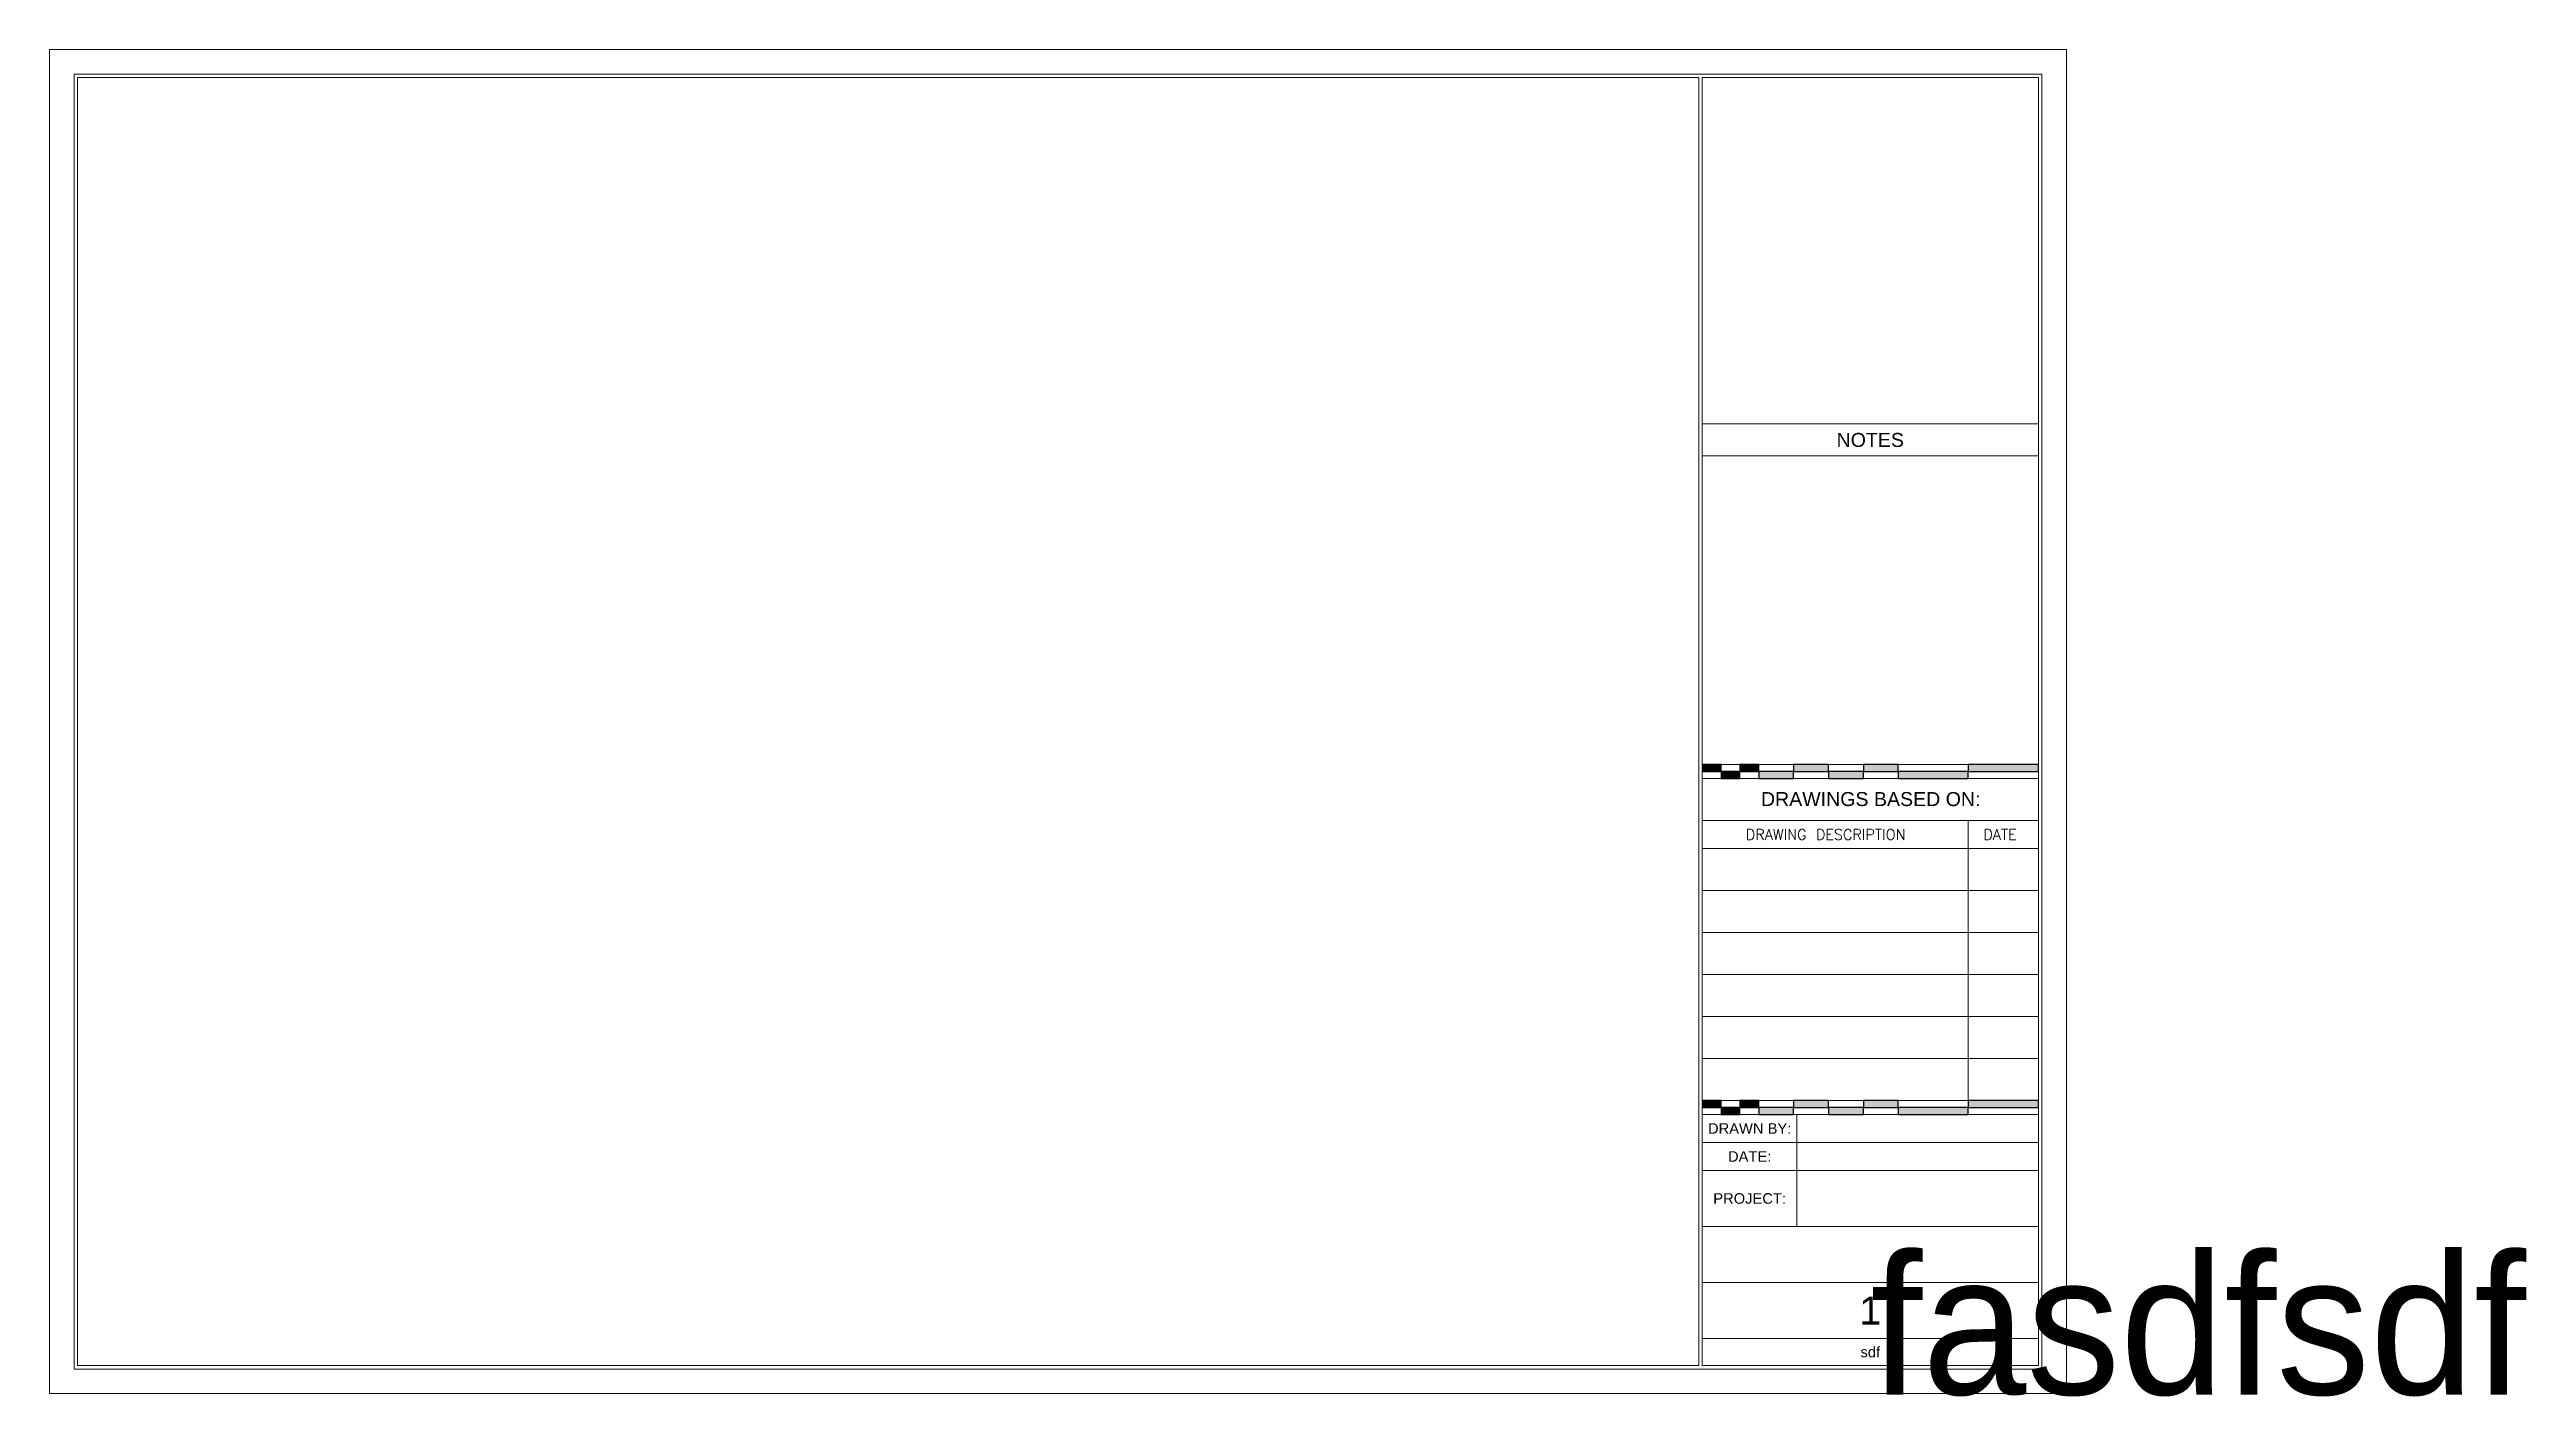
# Paper-space layout 'Layout1' of a CAD drawing. Header units: feet. Extents: x -35.5 to 8.7, y -16.1 to 7.9.
import ezdxf
from ezdxf.enums import TextEntityAlignment as Align

# ---------------------------------------------------------------- set-up
doc = ezdxf.new("R2018")
doc.units = ezdxf.units.FT
doc.header["$LTSCALE"] = 5
doc.header["$MEASUREMENT"] = 0
doc.layers.get('0').update_dxf_attribs({"color": 250})
doc.styles.add('Arial_2', font='arial.ttf')
doc.styles.get("Standard").update_dxf_attribs({"font": 'arial.ttf'})
doc.styles.add('txt_also', font='txt.shx')

# ---------------------------------------------------------------- blocks, each defined once
blk = doc.blocks.new('IQ_Template_2.10.25')
at = {"lineweight": 9}
for points in [[(29.399, -12.454), (29.399, -12.329), (29.062, -12.329), (29.062, -12.454)], [(30.072, -12.454), (30.072, -12.329), (29.735, -12.329), (29.735, -12.454)], [(31.317, -12.454), (31.317, -12.329), (30.694, -12.329), (30.694, -12.454)], [(32.562, -12.454), (32.562, -12.329), (31.94, -12.329), (31.94, -12.454)], [(35.062, -12.454), (35.062, -12.329), (33.812, -12.329), (33.812, -12.454)], [(29.735, -12.579), (29.735, -12.454), (29.399, -12.454), (29.399, -12.579)], [(30.694, -12.579), (30.694, -12.454), (30.072, -12.454), (30.072, -12.579)], [(31.94, -12.579), (31.94, -12.454), (31.317, -12.454), (31.317, -12.579)], [(33.812, -12.579), (33.812, -12.454), (32.562, -12.454), (32.562, -12.579)], [(29.399, -18.454), (29.399, -18.329), (29.062, -18.329), (29.062, -18.454)], [(29.735, -18.579), (29.735, -18.454), (29.399, -18.454), (29.399, -18.579)], [(30.072, -18.454), (30.072, -18.329), (29.735, -18.329), (29.735, -18.454)], [(30.694, -18.579), (30.694, -18.454), (30.072, -18.454), (30.072, -18.579)], [(31.317, -18.454), (31.317, -18.329), (30.694, -18.329), (30.694, -18.454)], [(31.94, -18.579), (31.94, -18.454), (31.317, -18.454), (31.317, -18.579)], [(32.562, -18.454), (32.562, -18.329), (31.94, -18.329), (31.94, -18.454)], [(33.812, -18.579), (33.812, -18.454), (32.562, -18.454), (32.562, -18.579)], [(35.062, -18.454), (35.062, -18.329), (33.812, -18.329), (33.812, -18.454)]]:
    blk.add_hatch(color=252, dxfattribs=at).paths.add_polyline_path(points)
at = {"lineweight": 5}
for p, q in [((35.563, 0.437), (-0.438, 0.437)), ((-0.438, 0.437), (-0.438, -23.563)), ((-0.438, 0.437), (-0.438, -23.563)), ((0, 0), (0, -23.125)), ((0, 0), (35.125, 0)), ((35.125, 0), (35.125, -23.125)), ((35.563, 0.437), (35.563, -23.563)), ((0.062, -0.062), (0.062, -23.063)), ((0.062, -0.062), (29, -0.062)), ((29, -23.063), (29, -0.062)), ((29.062, -23.063), (29.062, -0.062)), ((29.062, -0.062), (35.062, -0.062)), ((35.062, -23.063), (35.062, -0.062)), ((35.062, -6.248), (29.062, -6.248)), ((29.062, -6.821), (35.062, -6.821)), ((29.062, -12.329), (35.062, -12.329)), ((29.399, -12.329), (29.399, -12.579)), ((29.735, -12.329), (29.735, -12.579)), ((30.072, -12.329), (30.072, -12.579)), ((30.694, -12.329), (30.694, -12.579)), ((31.317, -12.329), (31.317, -12.579)), ((31.94, -12.329), (31.94, -12.579)), ((32.562, -12.329), (32.562, -12.579)), ((33.812, -12.329), (33.812, -12.579)), ((29.062, -12.454), (35.062, -12.454)), ((29.062, -12.579), (35.062, -12.579)), ((29.062, -12.579), (35.062, -12.579)), ((29.062, -13.329), (35.062, -13.329)), ((33.812, -13.329), (33.812, -18.579)), ((29.062, -13.829), (35.062, -13.829)), ((29.062, -14.579), (35.062, -14.579)), ((29.062, -15.329), (35.062, -15.329)), ((29.062, -16.079), (35.062, -16.079)), ((29.062, -16.829), (35.062, -16.829)), ((29.062, -17.579), (35.062, -17.579)), ((29.062, -18.329), (35.062, -18.329)), ((29.062, -18.454), (35.062, -18.454)), ((29.399, -18.329), (29.399, -18.579)), ((29.735, -18.329), (29.735, -18.579)), ((30.072, -18.329), (30.072, -18.579)), ((30.694, -18.329), (30.694, -18.579)), ((31.317, -18.329), (31.317, -18.579)), ((31.94, -18.329), (31.94, -18.579)), ((32.562, -18.329), (32.562, -18.579)), ((33.812, -18.329), (33.812, -18.579)), ((29.062, -18.579), (35.062, -18.579)), ((30.751, -18.579), (30.751, -20.579)), ((29.062, -19.079), (35.062, -19.079)), ((29.062, -19.579), (35.062, -19.579)), ((29.062, -20.579), (35.062, -20.579)), ((29.062, -21.579), (35.062, -21.579)), ((29.062, -22.579), (35.062, -22.579)), ((35.125, -23.125), (0, -23.125)), ((0.062, -23.063), (29, -23.063)), ((35.062, -23.063), (29.062, -23.063)), ((35.563, -23.563), (-0.438, -23.563))]:
    blk.add_line(p, q, dxfattribs=at)
for p, q in [((29.062, -12.329), (29.062, -12.454)), ((29.399, -12.329), (29.062, -12.329)), ((29.399, -12.454), (29.399, -12.329)), ((29.735, -12.329), (29.735, -12.454)), ((30.072, -12.329), (29.735, -12.329)), ((30.072, -12.454), (30.072, -12.329)), ((30.694, -12.329), (30.694, -12.454)), ((31.317, -12.329), (30.694, -12.329)), ((31.317, -12.454), (31.317, -12.329)), ((31.94, -12.329), (31.94, -12.454)), ((32.562, -12.329), (31.94, -12.329)), ((32.562, -12.454), (32.562, -12.329)), ((33.812, -12.329), (33.812, -12.454)), ((35.062, -12.329), (33.812, -12.329)), ((35.062, -12.454), (35.062, -12.329)), ((29.062, -12.454), (29.399, -12.454)), ((29.399, -12.454), (29.399, -12.579)), ((29.735, -12.454), (29.399, -12.454)), ((29.399, -12.579), (29.735, -12.579)), ((29.735, -12.579), (29.735, -12.454)), ((29.735, -12.454), (30.072, -12.454)), ((30.072, -12.454), (30.072, -12.579)), ((30.694, -12.454), (30.072, -12.454)), ((30.072, -12.579), (30.694, -12.579)), ((30.694, -12.579), (30.694, -12.454)), ((30.694, -12.454), (31.317, -12.454)), ((31.317, -12.454), (31.317, -12.579)), ((31.94, -12.454), (31.317, -12.454)), ((31.317, -12.579), (31.94, -12.579)), ((31.94, -12.579), (31.94, -12.454)), ((31.94, -12.454), (32.562, -12.454)), ((32.562, -12.454), (32.562, -12.579)), ((33.812, -12.454), (32.562, -12.454)), ((32.562, -12.579), (33.812, -12.579)), ((33.812, -12.579), (33.812, -12.454)), ((33.812, -12.454), (35.062, -12.454)), ((29.062, -18.329), (29.062, -18.454)), ((29.399, -18.329), (29.062, -18.329)), ((29.062, -18.454), (29.399, -18.454)), ((29.399, -18.454), (29.399, -18.329)), ((29.399, -18.454), (29.399, -18.579)), ((29.735, -18.454), (29.399, -18.454)), ((29.735, -18.329), (29.735, -18.454)), ((30.072, -18.329), (29.735, -18.329)), ((29.735, -18.579), (29.735, -18.454)), ((29.735, -18.454), (30.072, -18.454)), ((30.072, -18.454), (30.072, -18.329)), ((30.072, -18.454), (30.072, -18.579)), ((30.694, -18.454), (30.072, -18.454)), ((30.694, -18.329), (30.694, -18.454)), ((31.317, -18.329), (30.694, -18.329)), ((30.694, -18.579), (30.694, -18.454)), ((30.694, -18.454), (31.317, -18.454)), ((31.317, -18.454), (31.317, -18.329)), ((31.317, -18.454), (31.317, -18.579)), ((31.94, -18.454), (31.317, -18.454)), ((31.94, -18.329), (31.94, -18.454)), ((32.562, -18.329), (31.94, -18.329)), ((31.94, -18.579), (31.94, -18.454)), ((31.94, -18.454), (32.562, -18.454)), ((32.562, -18.454), (32.562, -18.329)), ((32.562, -18.454), (32.562, -18.579)), ((33.812, -18.454), (32.562, -18.454)), ((33.812, -18.329), (33.812, -18.454)), ((35.062, -18.329), (33.812, -18.329)), ((33.812, -18.579), (33.812, -18.454)), ((33.812, -18.454), (35.062, -18.454)), ((35.062, -18.454), (35.062, -18.329)), ((29.399, -18.579), (29.735, -18.579)), ((30.072, -18.579), (30.694, -18.579)), ((31.317, -18.579), (31.94, -18.579)), ((32.562, -18.579), (33.812, -18.579))]:
    blk.add_line(p, q)
for s, height, p in [('NOTES', 0.25, (32.062, -6.534)), ('DRAWN BY:', 0.188, (29.909, -18.829)), ('DATE:', 0.188, (29.909, -19.329)), ('PROJECT:', 0.188, (29.909, -20.079))]:
    blk.add_text(s, height=height).set_placement(p, align=Align.MIDDLE_CENTER)
at = {"color": 7, "attachment_point": 1}
for s, insert, char_height, width, style in [('DRAWINGS BASED ON:', (30.11, -12.822), 0.25, 4.71544, 'Arial_2'), ('DRAWING DESCRIPTION', (29.84, -13.487), 0.1875, 3.82537, 'txt_also'), ('DATE', (34.081, -13.487), 0.1875, 0.84903, 'txt_also')]:
    blk.add_mtext(s, dxfattribs=dict(at, insert=insert, char_height=char_height, width=width, style=style))
at = {"lineweight": 30, "flags": 104}
blk.add_attdef('NOTES', text='', height=0.188, dxfattribs=at).set_placement((29.174, -6.989), align=Align.TOP_LEFT)
at = {"style": 'txt_also'}
for tag, p in [('DRAWING_DESCRIPTION_1', (29.112, -14.204)), ('DRAWING_DESCRIPTION_2', (29.112, -14.954)), ('DRAWING_DESCRIPTION_3', (29.112, -15.704)), ('DRAWING_DESCRIPTION_4', (29.112, -16.454)), ('DRAWING_DESCRIPTION_5', (29.112, -17.204)), ('DRAWING_DESCRIPTION_6', (29.112, -17.954)), ('DRAWN_BY', (30.801, -18.829)), ('DATE_DRAWN', (30.801, -19.329))]:
    blk.add_attdef(tag, text='', height=0.188, dxfattribs=at).set_placement(p, align=Align.MIDDLE_LEFT)
for tag, p in [('DRAWING_DATE_1', (34.438, -14.204)), ('DRAWING_DATE_2', (34.438, -14.954)), ('DRAWING_DATE_3', (34.438, -15.704)), ('DRAWING_DATE_4', (34.438, -16.454)), ('DRAWING_DATE_5', (34.438, -17.204)), ('DRAWING_DATE_6', (34.438, -17.954))]:
    blk.add_attdef(tag, text='', height=0.188, dxfattribs=at).set_placement(p, align=Align.MIDDLE_CENTER)
at = {"lineweight": 30, "flags": 104}
blk.add_attdef('PROJECT_NAME', text='', height=0.188, dxfattribs=at).set_placement((30.801, -20.079), align=Align.MIDDLE_LEFT)
blk.add_attdef('PAGE_TITLE', text='', height=0.188, dxfattribs=at).set_placement((32.062, -21.079), align=Align.MIDDLE_CENTER)
for tag, height, p in [('PAGE_NUMBER', 0.5, (32.062, -22.079)), ('SCALE', 0.188, (32.062, -22.821))]:
    blk.add_attdef(tag, text='', height=height).set_placement(p, align=Align.MIDDLE_CENTER)

psp = doc.layouts.get("Layout1")

# ---------------------------------------------------------------- block references
ref = psp.add_blockref('IQ_Template_2.10.25', (-35.05, 7.49))
ref.add_attrib('PAGE_NUMBER', '1', dxfattribs={"height": 0.5}).set_placement((-2.988, -14.59), align=Align.MIDDLE_CENTER)
ref.add_attrib('SCALE', 'sdf', dxfattribs={"height": 0.188}).set_placement((-2.988, -15.331), align=Align.MIDDLE_CENTER)
lines = psp.add_mtext('fasdfsdf', dxfattribs={"insert": (-2.988, -13.59), "char_height": 2.5, "attachment_point": 1})
ref.add_attrib('PAGE_TITLE', '', (-2.988, -13.59), dxfattribs={"flags": 104}).embed_mtext(lines)

doc.saveas('drawing.dxf')
